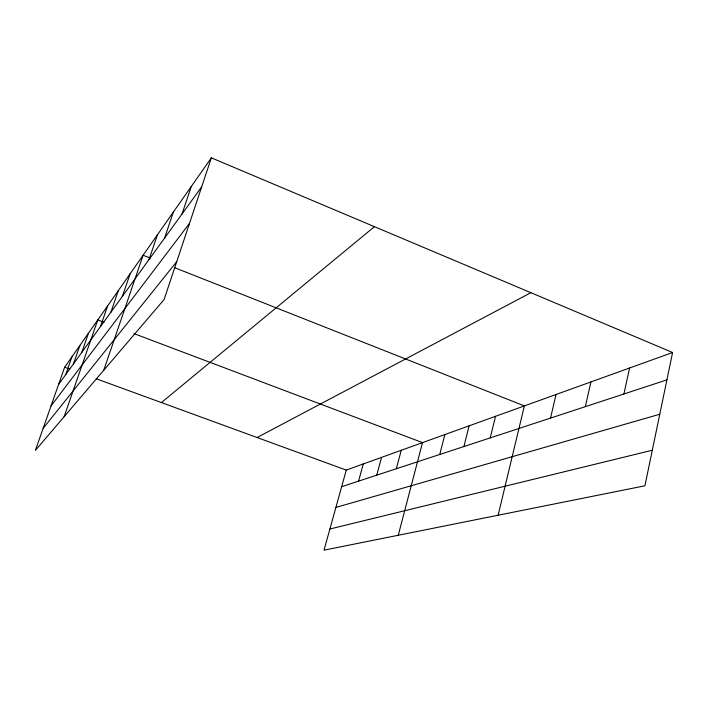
<?xml version="1.0" encoding="UTF-8"?>
<svg xmlns="http://www.w3.org/2000/svg" width="708" height="708" viewBox="0 0 708 708"><rect width="100%" height="100%" fill="white"/><g stroke="black" fill="none" stroke-linecap="round" stroke-linejoin="round"><path stroke-width="1.06" d="M672.6 352.504L644.917 485.794L324.025 550.16L346.265 470.094L672.6 352.504L211.356 157.84L64.64 367.222L35.4 450.368L164.132 299.484L211.356 157.84M623.916 393.984L629.562 368.01M585.339 406.658L590.915 381.939M550.532 418.092L556.028 394.506M498.131 515.238L524.371 405.914L174.796 267.766M490.21 437.898L495.529 416.313M463.908 446.544L469.121 425.827M439.748 454.474L444.872 434.562M398.259 535.275L422.517 442.615L133.936 333.601M396.321 468.74L401.241 450.288M376.736 475.174L381.55 457.377M358.558 481.139L363.275 463.97M182.027 213.984L191.249 186.531M164.583 238.074L173.398 212.002M149.007 259.579L157.45 234.773M103.757 370.249L143.105 255.243L150.264 258.066M122.36 296.378L130.139 273.748M110.882 312.228L118.36 290.554M64.127 416.693L97.775 319.936L103.97 322.282M100.412 326.689L107.616 305.891M81.756 352.451L88.465 333.229M65.711 374.603L71.977 356.761M73.411 363.965L79.889 345.46M58.587 384.444L201.683 186.832M51.011 405.976L189.523 223.321M43.126 428.384L176.752 261.615M161.397 402.569L374.444 226.666M257.075 437.517L530.885 292.696M341.654 486.697L666.918 379.86M335.893 507.432L659.776 414.242M329.893 529.009L652.298 450.253M64.64 367.222L69.729 369.08M96.208 378.753L346.265 470.094"/></g></svg>
